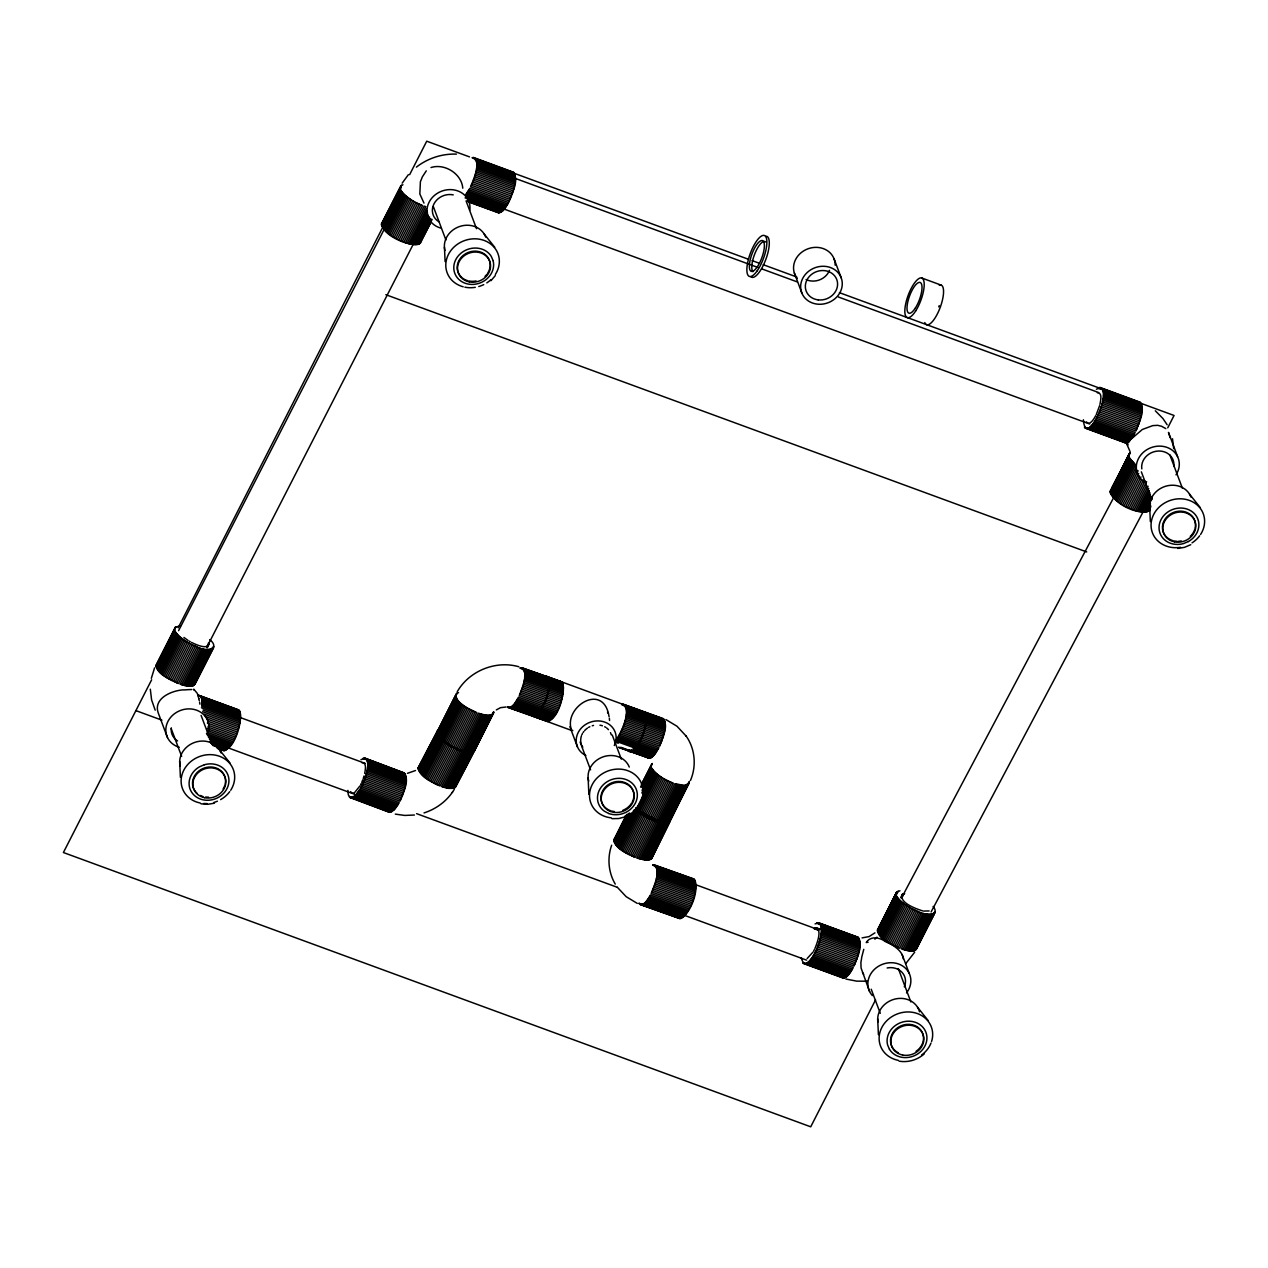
<?xml version="1.0" encoding="UTF-8"?>
<svg xmlns="http://www.w3.org/2000/svg" width="1268" height="1268" viewBox="0 0 1268 1268"><rect width="100%" height="100%" fill="white"/><g stroke="black" fill="none" stroke-linecap="round" stroke-linejoin="round"><path stroke-width="1.5" d="M209.727 639.595C221.567 649.168 204.005 652.497 197.126 646.918L178.423 683.531C171.37 680.028 151.922 672.5 157.977 663.005M431.12 221.963L420.421 242.885C411.926 249.653 375.914 232.488 383.427 221.631M620.052 733.728L658.948 747.676L654.24 754.983L615.345 741.035C620.432 734.283 633.905 707.75 621.653 704.675M620.797 732.222L659.693 746.17C662.181 738.737 670.487 722.697 661.214 718.354L622.319 704.406M347.939 790.392L348.304 794.814L350.222 797.651L389.339 812.297L394.348 809.618L399.23 802.66L360.667 788.157L354.992 795.908L350.222 797.651M462.772 188.187C461.663 173.716 444.577 163.144 430.993 167.535M240.413 720.43L201.675 706.213C201.961 702.821 203.054 695.308 197.903 695.435L239.398 710.635C243.916 719.289 232.995 755.76 221.44 748.691M801.328 957.815C807.13 982.003 833.441 917.81 815.07 923.881M815.308 951.824L854.03 966.042C857.295 957.435 863.476 945.69 857.802 937.131L818.526 922.724M511.479 171.735C520.799 176.997 512.145 193.101 509.34 201.01L470.602 186.792C473.36 179.359 482.617 160.957 472.061 157.723M1083.411 419.771C1085.662 452.597 1117.583 380.162 1096.392 389.213M1097.216 416.792L1135.954 431.009C1138.759 423.084 1147.413 406.98 1138.093 401.718M690.014 907.46L651.134 893.575C653.812 886.142 662.673 868.691 652.671 864.982L691.535 878.851C703.027 882.671 689.412 920.203 678.174 917.667M933.09 906.414C941.189 916.399 923.358 915.353 918.365 911.629L899.662 948.242C892.704 944.787 873.145 937.068 879.516 927.764M1149.41 509.213C1141.596 518.422 1106.996 501.066 1111.529 489.353M360.667 788.157C363.615 783.228 375.201 754.111 360.936 759.659M361.443 786.699L400.006 801.186C402.828 793.895 411.91 776.301 401.718 772.767L396.202 770.706M558.126 709.414L519.278 695.609C521.782 688.191 529.992 671.977 520.53 667.792L562.516 682.945C566.162 691.631 556.811 725.676 545.272 719.669M903.323 958.909C902.436 951.555 895.826 946.974 889.867 943.614A22.253 8.638 15.7 0 1 885.143 941.458C879.12 936.894 870.038 936.117 866.234 942.52A14.423 12.775 -20.6 0 0 868.089 942.251M670.915 818.779L651.324 858.943L646.474 860.116L636.726 858.008L655.065 821.157C659.17 822.393 670.281 826.419 670.265 819.16M670.693 820L689.237 781.437M437.175 733.094L457.066 693.184L437.175 733.094C440.376 742.24 470.761 760.182 475.167 747.724M458.414 749.309L476.8 712.6C469.033 708.701 456.575 704.358 455.719 694.499M655.065 821.157L653.48 820.57L635.141 857.422C627.422 853.523 614.98 849.275 614.061 839.479L625.726 816.18M459.079 749.594L440.012 785.986C431.786 782.055 420.786 777.649 418.171 768.091L437.999 730.099C435.114 741.035 471.585 760.768 474.882 747.613M208.602 642.575C209.299 650.912 195.462 644.398 191.5 642.4M459.999 749.895L478.385 713.187C482.68 714.312 492.317 718.211 493.712 711.728L475.326 748.437M364.693 773.417C365.2 770.326 367.086 762.322 361.951 762.702M863.777 949.336L861.764 957.007A21.778 5.5 -80.6 0 1 860.893 962.396L861.067 967.975L869.547 991.402M418.171 768.091L420.073 765.793M1099.911 404.492C1100.481 401.211 1102.859 392.398 1097.343 392.779M690.426 780.533C696.703 766.094 695.149 748.421 685.829 735.63M863.682 974.3L862.494 972.619M151.336 678.332L154.585 667.856M1099.578 405.76L1096.249 414.604M364.059 775.937L363.25 778.52M611.667 845.217C607.118 857.881 608.371 872.495 615.249 884.097M198.743 647.504L180.04 684.134C184.098 685.512 195.795 689.206 194.987 681.613M420.421 242.885L420.437 240.223M362.791 779.804L361.76 782.324M919.982 912.231L901.279 948.844C905.4 950.207 917.018 954.075 916.463 946.499M814.88 948.496C816.925 943.978 823.392 926.654 814.135 928.715L817.828 930.062M651.324 858.943L652.069 856.708M360.619 784.734L361.206 783.545M613.823 840.668L626.915 814.341M613.902 841.334L627.01 815.023M614.124 842.063L628.088 813.993M614.473 842.84L629.308 813.026M614.948 843.664L629.8 813.834M615.551 844.52L631.274 812.946M616.28 845.407L633.746 810.315M617.12 846.327L635.458 809.475L644.049 815.99L653.48 820.57M618.071 847.246L636.425 810.41M619.133 848.181L637.471 811.346M620.29 849.132L638.628 812.297M621.542 850.083L639.88 813.232M622.857 851.002L641.196 814.167M624.252 851.922L642.591 815.086M625.71 852.825L644.049 815.99M627.216 853.697L645.555 816.846M628.769 854.537L647.108 817.686M630.354 855.329L648.693 818.478M631.939 856.074L650.278 819.239M633.54 856.772L651.879 819.936M638.279 858.515L656.618 821.68M639.801 858.975L658.14 822.139M641.275 859.355L659.614 822.52M642.686 859.656L661.024 822.821M644.033 859.894L662.371 823.059M645.301 860.053L663.639 823.201M646.474 860.116L664.828 823.281M647.568 860.116L665.906 823.281M648.55 860.037L666.889 823.201M649.422 859.878L667.76 823.027M653.67 852.492L655.413 848.989M650.183 859.641L668.521 822.789M650.817 859.324L669.536 821.632M651.72 858.484L670.312 821.109M437.143 731.779L456.496 693.548M437.095 732.413L455.497 695.704M437.397 733.839L455.798 697.131M437.745 734.632L456.147 697.923M438.221 735.456L456.623 698.763M438.823 736.328L457.225 699.619M439.552 737.231L457.954 700.522M440.408 738.15L458.794 701.442M441.359 739.086L459.745 702.377M442.421 740.036L460.807 703.328M443.562 740.987L461.964 704.279M444.814 741.938L463.2 705.23M446.146 742.889L464.532 706.181M447.541 743.809L465.927 707.1M448.983 744.712L467.385 708.004M450.505 745.584L468.891 708.875M452.042 746.424L470.444 709.715M453.627 747.217L472.013 710.508M455.212 747.977L473.614 711.269M456.813 748.675L475.215 711.966M461.552 750.402L479.938 713.71M463.074 750.862L481.46 714.153M464.548 751.227L482.934 714.534M465.958 751.528L484.344 714.835M467.29 751.75L485.692 715.057M468.558 751.908L486.96 715.2M469.746 751.972L488.132 715.263M470.824 751.956L489.226 715.247M471.807 751.861L490.209 715.152M472.679 751.686L491.081 714.978M490.066 718.005L491.81 714.502M491.826 714.74L454.499 787.919L448.682 788.363L441.565 786.556L460.633 750.165M474.074 751.116L493.727 712.394M474.581 750.704L493.617 712.996M641.56 784.131L652.323 763.495L641.449 784.734M640.594 787.159L651.815 763.907M646.807 775.366L648.566 771.879M641.64 786.144L651.134 766.221M641.925 786.921L651.292 766.95M642.353 787.745L651.578 767.726M642.036 790.344L652.56 769.407L652.006 768.551M641.83 792.976L653.226 770.31L652.56 769.407M642.622 793.895L654.019 771.213L653.226 770.31M670.392 820.523C658.742 825.167 645.475 815.926 636.52 808.794L654.938 772.164L654.019 771.213M637.535 809.745L655.952 773.115L654.938 772.164M638.644 810.696L657.062 774.066L655.952 773.115M639.849 811.663L658.266 775.017L657.062 774.066M641.148 812.614L659.566 775.968L658.266 775.017M642.511 813.549L660.929 776.904L659.566 775.968M643.938 814.452L662.356 777.823L660.929 776.904M645.428 815.34L663.846 778.711L662.356 777.823M646.965 816.196L665.383 779.566L663.846 778.711M648.519 817.02L666.936 780.391L665.383 779.566M650.119 817.797L668.537 781.151L673.324 783.149L654.906 819.794M651.704 818.51L670.138 781.88M653.305 819.176L671.739 782.546M656.475 820.333L674.893 783.687L684.371 785.447L689.11 783.37M657.997 820.808L676.43 784.163M659.503 821.204L677.92 784.575M660.929 821.537L679.347 784.908M662.308 821.791L680.726 785.161M663.608 821.965L682.025 785.336M664.828 822.06L683.246 785.431M665.954 822.076L684.371 785.447M666.968 822.013L685.386 785.367M667.887 821.87L686.305 785.225M668.696 821.648L687.113 785.003M669.393 821.347L688.365 783.18M671.786 817.02L689.332 782.134M669.948 820.967L689.285 782.784M813.723 950.841L814.31 949.684M155.932 665.32L175.459 627.089L180.547 625.932M381.383 223.945L400.91 185.714L402.923 184.763M155.916 666.001L176.014 626.693M381.367 224.61L401.449 185.318M156.059 666.73L175.459 627.089M381.509 225.339L401.243 186.745M156.329 667.507L174.762 630.101M381.779 226.116L400.482 189.503L400.91 185.714M156.741 668.331L175.032 630.878M382.191 226.956L400.482 189.503M151.653 679.759L63.4 852.524L810.727 1126.808L875.554 999.881M178.202 627.755L383.507 225.815M409.627 174.683L426.73 141.192L469.493 156.883M157.28 669.203L175.983 632.589L175.444 631.718M382.73 227.828L401.433 191.199L400.894 190.327M157.945 670.106L176.648 633.493L175.983 632.589M383.396 228.731L402.099 192.118L401.433 191.199M158.738 671.057L177.441 634.428L176.648 633.493M384.188 229.667L402.891 193.053L402.099 192.118M159.641 672.008L178.344 635.395L177.441 634.428M385.092 230.633L403.795 194.004L402.891 193.053M160.671 672.991L179.374 636.377L178.344 635.395M386.106 231.616L404.825 194.987L403.795 194.004M161.797 673.974L180.5 637.36L179.374 636.377M387.247 232.599L405.95 195.969L404.825 194.987M163.017 674.972L181.72 638.343L180.5 637.36M388.468 233.581L407.171 196.968L405.95 195.969M164.317 675.955L183.036 639.326L181.72 638.343M389.767 234.564L408.47 197.951L407.171 196.968M165.712 676.922L184.415 640.308L183.036 639.326M391.162 235.547L409.865 198.917L408.47 197.951M167.17 677.889L185.873 641.259L184.415 640.308M392.62 236.498L411.323 199.884L409.865 198.917M168.692 678.808L187.395 642.194L185.873 641.259M394.142 237.433L412.845 200.82L411.323 199.884M170.261 679.711L188.964 643.098L187.395 642.194M395.711 238.336L414.414 201.707L412.845 200.82M171.862 680.583L190.565 643.954L188.964 643.098M397.312 239.192L416.015 202.579L414.414 201.707M173.494 681.391L192.197 644.778L197.126 646.918M398.944 240.017L417.647 203.387L422.577 205.527L403.874 242.156M175.142 682.168L193.845 645.539M400.577 240.777L419.296 204.164M176.775 682.881L195.494 646.268M402.225 241.506L420.928 204.877M405.491 242.743L424.194 206.129L425.779 206.652L407.076 243.266M181.625 684.657L200.328 648.027M183.178 685.1L201.881 648.487M408.629 243.725L426.444 208.84M184.668 685.481L203.371 648.851M410.119 244.09L427.031 210.963M186.095 685.766L204.798 649.153M411.545 244.391L427.57 213.008M207.064 646.664L208.855 643.177M187.442 685.988L206.161 649.375M412.892 244.613L428.045 214.958M207.27 647.758L209.061 644.271M188.726 686.131L207.429 649.501M414.176 244.74L428.425 216.844M189.899 686.178L208.602 649.549M415.349 244.787L429.598 216.891M190.977 686.146L209.68 649.517M416.427 244.756L429.789 218.603M191.944 686.036L210.662 649.406M417.394 244.645L430.755 218.492M192.799 685.829L211.518 649.216M418.25 244.455L430.724 220.046M193.544 685.56L213.008 647.488M418.995 244.185L431.453 219.76M194.147 685.211L213.959 646.442M419.597 243.821L432.071 219.412M194.971 684.276L213.674 647.647M877.377 930.03L896.539 892.292L899.963 890.77M877.361 930.696L896.967 891.832M878.819 928.065L897.522 891.452M877.472 931.425L896.539 892.292M890.199 906.842L891.975 903.355M896.428 894.637L898.22 891.135M877.725 932.202L896.175 894.796M878.122 933.026L896.428 895.573M878.645 933.882L897.348 897.269L896.825 896.397M879.295 934.785L897.998 898.172L897.348 897.269M880.071 935.721L898.774 899.107L897.998 898.172M900.803 897.475L902.578 893.988L904.67 893.655M880.975 936.687L899.678 900.058L898.774 899.107M901.405 897.3L903.196 893.813M902.103 897.189L903.894 893.702M881.973 937.654L900.676 901.041L899.678 900.058M1110.086 491.318L1130.232 452.724L1110.071 491.984M1111.862 487.99L1129.677 453.12M1110.182 492.697L1129.249 453.579M1122.021 469.857L1129.138 455.909M883.083 938.653L901.786 902.024L900.676 901.041M1110.435 493.474L1128.885 456.084M1110.831 494.298L1129.154 456.86M884.303 939.636L903.006 903.022L901.786 902.024M1111.354 495.17L1130.057 458.556L1129.534 457.685M1112.004 496.073L1130.707 459.46L1130.057 458.556M885.603 940.618L904.306 904.005L903.006 903.022M1112.781 497.008L1131.484 460.395L1130.707 459.46M886.982 941.601L905.685 904.972L904.306 904.005M1113.684 497.959L1132.387 461.346L1131.484 460.395M1114.683 498.942L1133.386 462.329L1132.387 461.346M888.424 942.552L907.143 905.938L905.685 904.972M1115.792 499.925L1134.511 463.311L1133.386 462.329M889.946 943.487L908.649 906.874L907.143 905.938M1117.013 500.923L1135.716 464.294M891.499 944.391L910.202 907.777L908.649 906.874M1118.313 501.906L1136.128 467.036M893.1 945.262L911.803 908.649L910.202 907.777M1119.692 502.889L1136.619 469.746M894.732 946.086L913.435 909.473L918.365 911.629M1121.134 503.84L1138.062 470.713M896.365 946.863L915.084 910.25M1122.655 504.775L1138.68 473.392M898.013 947.592L916.732 910.963M1124.209 505.678L1139.361 476.039M1125.81 506.55L1140.962 476.895M1167.749 427.823L1174.057 415.476L839.432 292.67M1127.442 507.374L1141.691 479.478M902.879 949.383L921.582 912.754M1129.091 508.151L1143.34 480.239M904.433 949.843L923.136 913.214M1130.723 508.864L1144.988 480.968M905.923 950.223L924.626 913.61M1132.372 509.53L1146.621 481.634M907.365 950.525L926.068 913.911M908.728 950.762L927.431 914.133M1133.988 510.132L1146.462 485.723M910.012 950.905L928.715 914.276M1135.589 510.655L1148.063 486.246M911.201 950.968L929.904 914.339M912.294 950.937L930.997 914.323M1137.142 511.115L1148.713 488.449M913.277 950.841L931.98 914.228M914.149 950.651L932.852 914.038M1138.632 511.511L1149.331 490.573M914.894 950.398L934.468 912.374M915.528 950.049L934.231 913.42M916.019 949.621L934.722 913.008M916.384 949.13L935.308 911.946M1140.075 511.812L1149.87 492.634M1141.438 512.034L1150.345 494.599M1142.722 512.177L1150.742 496.485M1143.91 512.24L1151.93 496.549M1145.004 512.224L1152.136 498.276M1145.987 512.129L1150.441 503.412M1146.858 511.939L1150.425 504.965M1147.603 511.67L1150.282 506.439M1148.237 511.337L1150.9 506.091M1148.729 510.909L1150.52 507.422M178.598 630.671L384.236 229.207M206.684 647.52L413.225 244.312M496.501 211.391C502.16 215.988 506.962 204.956 509.34 201.01M1130.105 451.614L1126.729 443.99L1128.694 442.294A22.253 5.627 -80.6 0 0 1130.343 439.901L1135.161 432.531L1096.44 418.313M418.281 767.489L437.603 730.558M418.171 768.757L439.14 729.401M424.621 757.123L429.155 748.469M430.977 744.998L435.51 736.328M418.313 769.47L437.381 733.078M418.583 770.247L437.65 733.855M418.995 771.055L438.062 734.663M419.534 771.927L438.601 735.519M420.184 772.814L439.251 736.423M420.96 773.734L440.028 737.342M421.848 774.685L440.915 738.293M422.83 775.636L441.898 739.244M423.924 776.618L442.992 740.211M425.113 777.585L444.18 741.194M426.397 778.552L445.464 742.16M427.728 779.503L446.796 743.111M429.155 780.454L448.222 744.047M430.613 781.357L449.68 744.966M432.134 782.245L451.202 745.853M433.672 783.085L452.739 746.693M435.257 783.893L454.324 747.502M436.842 784.654L455.909 748.247M438.427 785.352L457.494 748.944M443.087 787.079L462.154 750.672M444.577 787.507L463.644 751.116M446.019 787.872L465.087 751.48M447.382 788.157L466.45 751.765M448.682 788.363L467.749 751.972M449.902 788.506L468.97 752.098M451.028 788.553L470.095 752.146M452.058 788.506L471.125 752.114M452.993 788.395L472.061 752.003M453.801 788.205L472.869 751.797M454.499 787.919L457.827 781.294M459.65 777.823L470.539 757.028M472.362 753.557L474.169 750.101M455.069 787.571L474.248 750.783M455.529 787.143L475.104 749.689M548.251 721.429L507.2 707.005C512.779 709.288 516.139 700.855 518.549 697.131L557.397 710.936M901.374 898.22L1114.001 496.961M931.108 911.93L1142.801 512.415M841.556 977.248C847.103 979.99 850.796 971.288 853.253 967.579L814.516 953.362M674.085 915.765L638.913 903.212C643.542 907.936 648.344 898.457 650.373 895.05L689.253 908.918M504.426 208.903L465.689 194.686L469.826 188.33L508.547 202.547M1095.663 415.745C1094.189 418.503 1089.624 426.539 1086.359 421.864M360.017 785.859L354.422 792.785M813.121 951.951L807.114 958.56M457.225 691.742C469.112 670.883 495.772 660.105 518.818 666.746M437.333 731.208L438.094 730.257M402.178 183.147L408.375 174.667M914.703 952.173L905.78 963.601M614.061 839.479L615.408 838.211M424.035 812.915C435.447 809.285 445.765 801.947 452.565 792.024M426.286 170.847L422.307 176.934A25.249 8.702 -66 0 1 420.405 181.625L419.835 193.956L423.972 203.086M452.28 792.452L454.293 789.378M876.965 937.163L876.885 937.258A14.423 12.775 -20.6 0 1 876.251 937.924M490.97 280.703L495.265 275.616M619.069 747.486L648.709 758.106L651.229 757.63L654.24 754.983M1123.511 441.946L1125.699 442.801L1127.823 441.946L1142.357 429.472L1152.755 425.62L1157.747 425.319A25.249 7.814 30.9 0 0 1161.345 426.159L1165.799 428.6M874.936 932.852L869.008 936.624L862.066 937.876M496.327 709.921L500.448 707.687L505.837 707.037M416.395 167.122C427.681 158.294 442.104 153.571 456.432 154.125M924.277 1053.866C917.461 1059.953 908.031 1062.743 899.012 1061.142M415.508 770.532L407.488 773.306M902.578 893.988C898.299 902.531 915.591 908.585 922.407 910.836M1190.731 544.717L1184.455 547.348L1177.655 548.473M353.851 793.086L351.918 793.213L350.634 791.66M929.143 910.963L923.484 911.074M855.298 937.21L857.802 937.131M191.848 689.523L187.284 689.697A21.778 8.464 15.7 0 1 182.893 689.887C171.132 690.743 152.794 698.731 158.373 713.298L167.487 737.564M625.425 816.782L618.784 818.526L612.016 818.668M457.764 692.899L458.572 692.693M559.378 681.598L562.516 682.945M214.451 803.199L207.714 804.308L201.01 803.817M236.641 709.652L239.398 710.635M395.315 814.119L404.746 815.435L414.414 815.023M867.328 981.242L856.677 981.131L845.867 979.023M659.883 820.57L656.602 819.857M389.339 812.297L387.453 810.823M655.429 819.508L641.481 812.233M522.337 667.856L561.185 681.661M521.18 667.681L561.676 681.946M523.288 668.585L562.136 682.39M519.848 668.062L529.105 671.343M538.345 674.639L558.697 681.867M524.001 669.837L562.849 683.642M524.27 670.661L563.119 684.466M524.476 671.612L563.325 685.417M524.619 672.658L563.467 686.464M524.698 673.815L563.547 687.621M524.698 675.083L563.547 688.889M524.635 676.43L563.483 690.22M524.508 677.841L563.357 691.646M524.318 679.347L563.166 693.136M524.064 680.884L562.913 694.69M523.747 682.485L562.596 696.29M523.367 684.118L562.215 697.923M522.923 685.782L561.772 699.587M522.432 687.462L561.28 701.267M521.893 689.126L560.741 702.932M521.291 690.806L560.139 704.596M520.657 692.439L559.505 706.244M519.991 694.056L558.839 707.861M517.788 698.573L556.636 712.378M516.995 699.936L555.844 713.741M516.203 701.22L555.051 715.025M515.41 702.393L554.259 716.198M514.602 703.486L553.45 717.292M513.809 704.453L552.658 718.259M513.017 705.309L551.865 719.115M512.256 706.038L551.104 719.844M511.495 706.641L550.344 720.446M510.766 707.1L549.615 720.906M515.664 709.161L539.724 717.704M510.069 707.433L548.917 721.238M508.626 707.164L545.636 720.303M507.675 707.37L547.633 721.492M653.939 864.76L693.897 878.978M653.321 864.792L694.357 879.342M655.889 865.981L694.769 879.865M656.238 866.63L695.118 880.499M672.341 872.574L681.598 875.871M656.539 867.391L695.403 881.276M656.761 868.295L695.641 882.163M656.919 869.293L695.799 883.178M657.014 870.419L695.894 884.287M657.046 871.623L695.91 885.508M656.998 872.939L695.878 886.808M656.903 874.334L695.767 888.202M656.729 875.792L695.593 889.676M656.491 877.329L695.371 891.198M656.19 878.898L695.07 892.783M655.825 880.531L694.706 894.4M655.413 882.179L694.278 896.048M654.938 883.844L693.802 897.712M654.415 885.524L693.279 899.392M653.828 887.188L692.708 901.057M653.21 888.836L692.09 902.721M652.56 890.469L691.425 904.338M651.863 892.054L690.727 905.923M649.612 896.444L688.476 910.329M648.82 897.76L687.7 911.644M648.027 898.996L686.907 912.865M647.235 900.121L686.099 913.99M646.426 901.136L685.306 915.005M645.634 902.039L684.514 915.908M644.857 902.816L683.737 916.685M644.096 903.466L682.976 917.35M643.367 903.989L682.247 917.874M642.67 904.385L681.534 918.254M639.294 903.799L680.868 918.507M639.738 904.242L680.234 918.618M640.229 904.544L679.648 918.587M623.539 704.311L663.465 718.702M622.953 704.295L663.909 719.146M625.378 705.769L664.289 719.717M632.764 708.654L645.729 713.298M651.292 715.295L660.549 718.607M625.695 706.466L664.606 720.414M625.948 707.29L664.86 721.238M626.154 708.241L665.05 722.174M626.265 709.288L665.177 723.236M626.329 710.445L665.24 724.393M626.329 711.713L665.224 725.645M626.249 713.06L665.145 726.992M626.107 714.47L665.018 728.418M625.901 715.976L664.812 729.908M625.631 717.514L664.543 731.462M625.298 719.115L664.21 733.062M624.918 720.747L663.814 734.695M624.474 722.411L663.37 736.359M623.967 724.076L662.863 738.024M623.412 725.756L662.308 739.704M622.81 727.42L661.722 741.352M622.176 729.052L661.072 743M621.494 730.669L660.406 744.601M619.291 735.171L658.187 749.119M618.515 736.534L657.41 750.482M617.722 737.817L656.618 751.75M616.93 738.99L655.825 752.938M616.137 740.068L655.033 754.016M614.552 741.891L618.261 743.222M633.081 748.532L653.464 755.839M634.159 749.927L652.687 756.568M631.575 749.864L651.942 757.154M630.846 750.323L651.229 757.63M628.452 749.737L645.127 755.712M620.908 747.327L650.532 757.947M620.242 747.518L649.882 758.137M618.562 747.248L649.279 758.201M921.709 277.977L941.078 285.094M473.392 157.438L513.762 172.305M1100.006 387.422L1140.376 402.289M472.742 157.517L514.206 172.797M1099.356 387.501L1140.82 402.78M475.833 159.213L748.342 259.227M752.067 260.59L759.5 263.316M763.209 264.695L796.669 276.963M1097.945 388.071L1103.477 390.1M476.15 159.99L514.887 174.207M1102.764 389.973L1141.501 404.191M476.388 160.877L515.125 175.095M1103.001 390.861L1141.739 405.078M476.562 161.892L515.299 176.109M1103.176 391.875L1141.913 406.093M476.673 163.017L515.41 177.235M1103.287 393.001L1142.024 407.218M476.705 164.254L758.438 267.659M762.163 269.022L797.477 281.987M838.37 296.997L1098.579 392.509M1103.319 394.237L1142.056 408.454M476.673 165.585L515.41 179.802M1103.287 395.568L1142.024 409.786M476.578 166.996L515.299 181.213M1103.192 396.979L1141.913 411.197M476.403 168.486L515.141 182.703M1103.017 398.485L1141.755 412.702M476.166 170.055L514.887 184.272M1102.78 400.038L1141.501 414.256M475.849 171.671L514.586 185.889M1102.463 401.655L1141.2 415.872M475.484 173.336L514.222 187.553M1102.098 403.319L1140.835 417.537M475.056 175.032L513.778 189.233M1101.67 405.015L1140.392 419.233M474.565 176.743L513.286 190.961M1101.179 406.727L1139.9 420.944M474.01 178.471L512.747 192.673M1100.624 408.454L1139.361 422.672M473.424 180.183L512.145 194.4M1100.038 410.166L1138.759 424.384M472.774 181.895L511.511 196.112M1099.388 411.878L1138.125 426.096M472.092 183.575L510.814 197.792M1098.706 413.558L1137.428 427.776M471.363 185.207L510.101 199.425M1097.977 415.191L1136.714 429.408M469.017 189.788L507.755 204.005M1095.631 419.771L1134.369 433.989M468.193 191.151L506.931 205.368M1094.807 421.15L1133.544 435.352M467.353 192.435L506.091 206.652M1093.967 422.418L1132.704 436.636M466.529 193.624L505.25 207.841M1093.143 423.607L1131.864 437.825M1092.303 424.669L1131.04 438.886M502.413 208.459L1089.751 424.035M466.703 196.318L503.586 209.854M1091.479 425.636L1130.2 439.853M465.895 197.158L502.778 210.694M1090.654 426.46L1129.392 440.678M465.087 197.856L501.985 211.391M1089.862 427.157L1128.599 441.375M468.003 199.773L501.209 211.962M1089.085 427.728L1127.823 441.946M467.258 200.201L500.464 212.39M1088.34 428.156L1127.078 442.374M468.399 201.168L499.75 212.675M1084.378 427.157L1126.364 442.659M467.734 201.311L499.085 212.818M1084.79 427.728L1125.699 442.801M468.383 201.85L498.467 212.818M1085.25 428.156L1125.081 442.801M385.852 294.699L1086.708 551.929M546.968 676.478L643.795 712.014A21.096 6.815 -69.8 0 0 642.622 711.934M532.306 716.024L571.63 730.463M199.171 695.403L238.447 709.811M198.569 695.339L238.955 710.159M817.908 922.66L858.309 937.48M817.258 922.755L858.753 937.955M201.041 697.035L239.779 711.253M816.576 922.993L859.133 938.574M201.358 697.796L240.096 712.014M820.713 925.117L859.45 939.334M201.612 698.668L240.349 712.885M820.967 925.989L859.704 940.206M201.802 699.667L240.54 713.884M821.157 926.987L859.878 941.205M201.913 700.776L240.651 714.994M821.268 928.097L860.005 942.314M201.961 701.996L240.698 716.214M821.315 929.317L860.037 943.535M816.275 927.796L820.412 929.19M815.784 927.875L819.461 929.222M815.261 928.049L818.954 929.396M201.929 703.312L240.666 717.529M814.706 928.335L818.399 929.682M821.284 930.633L860.021 944.85M239.462 717.244L365.311 763.431M695.149 884.493L819.128 929.999M201.834 704.723L240.571 718.94M821.188 932.043L859.926 946.261M821.03 933.533L859.767 947.751M201.438 707.766L240.175 721.983M820.792 935.087L859.53 949.304M202.991 710.048L239.874 723.584M820.491 936.687L859.229 950.905M202.626 711.697L239.509 725.248M820.127 938.352L858.864 952.569M204.053 714.074L239.097 726.929M819.714 940.032L858.436 954.249M205.4 716.468L238.606 728.64M819.223 941.744L857.96 955.961M206.716 718.861L238.067 730.368M818.684 943.471L857.422 957.689M207.968 721.254L237.481 732.096M818.098 945.199L856.835 959.416M207.334 722.966L236.831 733.807M817.464 946.911L856.185 961.128M208.491 725.328L236.149 735.488M816.782 948.591L855.504 962.808M207.762 726.976L235.436 737.136M816.053 950.239L854.79 964.457M207.017 728.577L234.675 738.721M208.079 730.78L233.898 740.258M207.27 732.254L233.09 741.732M813.723 954.836L852.445 969.053M206.462 733.633L232.282 743.111M812.899 956.215L851.636 970.432M207.461 735.599L231.442 744.411M812.059 957.514L850.796 971.732M135.882 710.619L161.908 720.161M416.586 813.644L617.373 887.331M208.475 737.469L230.602 745.6M811.235 958.703L849.956 972.921M209.489 739.244L229.777 746.678M810.395 959.781L849.132 973.998M210.504 740.877L228.937 747.66M809.555 960.764L848.292 974.981M226.924 747.407L354.612 794.275M684.451 915.337L806.606 960.161M209.68 741.732L228.129 748.5M808.746 961.604L847.484 975.821M210.726 743.127L227.321 749.214M807.938 962.317L846.675 976.534M211.788 744.379L226.544 749.8M807.177 962.903L845.899 977.121M212.897 745.505L225.799 750.244M806.416 963.347L845.154 977.565M217.716 747.851L225.086 750.545M804.261 963.157L844.44 977.866M217.034 748.009L224.42 750.719M802.834 963.03L843.775 978.04M217.668 748.58L223.786 750.735M803.294 963.442L843.141 978.056M365.041 758.153L404.127 772.878M364.455 758.058L404.603 773.242M363.821 758.106L405.015 773.749M363.155 758.28L372.332 761.735M376.01 763.114L392.541 769.327M366.817 759.897L405.38 774.399M375.296 763.431L380.812 765.507M395.505 771.023L401.005 773.1M367.102 760.673L405.665 775.16M367.324 761.545L405.887 776.048M367.482 762.559L406.045 777.046M367.577 763.653L406.14 778.156M367.609 764.873L406.172 779.36M367.562 766.173L406.125 780.66M367.451 767.552L406.014 782.039M367.26 769.01L405.823 783.497M367.007 770.532L405.57 785.019M366.69 772.101L405.253 786.588M366.325 773.702L404.888 788.205M365.881 775.35L404.444 789.837M365.39 777.015L403.953 791.501M364.835 778.679L403.398 793.166M364.249 780.343L402.812 794.83M363.599 781.976L402.162 796.462M362.917 783.592L401.481 798.079M362.204 785.177L400.767 799.664M359.874 789.552L398.437 804.039M359.066 790.867L397.629 805.354M358.242 792.088L396.805 806.575M357.418 793.213L395.981 807.7M356.593 794.228L395.156 808.715M355.785 795.131L394.348 809.618M354.992 795.908L393.54 810.395M354.2 796.558L392.763 811.044M353.455 797.081L392.018 811.568M352.726 797.477L391.289 811.964M350.729 797.017L385.615 810.125M352.029 797.731L390.592 812.217M349.271 796.906L389.942 812.328M648.709 758.106L646.981 756.378M665.89 719.558L677.017 726.263L686.305 736.28M637.297 903.402L626.17 896.682L617.357 887.299M666.936 780.391L668.537 781.151M416.015 202.579L417.647 203.387M190.565 643.954L192.197 644.778M911.803 908.649L913.435 909.473M189.122 641.085L190.295 641.751M187.981 640.388L183.939 637.455M1126.729 443.689L1126.824 443.752A14.423 12.775 -20.6 0 1 1128.155 444.846M198.743 698.525L199.298 700.681M572.803 730.59L571.995 730.003M1155.322 410.784L1162.946 418.551L1167.146 424.78M640.594 811.488L637.804 808.651M635.601 807.859L636.52 808.794M1189.479 494.076L1199.988 507.263M484.217 234.073L494.742 247.26M917.541 1007.236L928.049 1020.423M219.538 749.911L230.047 763.098M571.297 729.322C563.753 706.561 603.806 681.566 609.084 716.785M155.187 710.159L151.605 699.936L150.306 689.174M1177.623 456.702L1168.494 432.42L1170.158 437.714M1169.857 454.911L1182.394 488.243M1141.359 471.839L1151.804 499.624M834.138 259.021L841.239 277.93A21.096 18.687 -20.6 0 1 817.21 304.13A21.096 18.687 -20.6 0 1 805.957 273.761A21.096 18.687 -20.6 0 1 841.239 277.93M794.339 272.969L801.978 293.352M902.103 954.455L909.188 973.301M898.33 968.609L910.868 1001.942M871.227 989.23L880.277 1013.322M466.069 200.899L476.514 228.684M433.402 206.716L445.924 240.048M612.254 735.012L621.304 759.088M580.126 742.065L590.571 769.85M569.887 726.738L577.463 746.9M201.105 715.406L211.55 743.191M171.212 728.625L181.657 756.41M607.515 711.998L607.8 713.044M1172.52 438.744L1173.692 448.682M199.583 702.203L199.9 704.184M609.353 718.322L609.559 720.509M1149.632 505.552L1150.345 521.56M877.678 1018.711L878.407 1034.72M588.13 777.839L588.859 794.323M445.1 261.573L444.371 245.564A21.493 19.036 -20.6 0 1 462.503 225.72A21.493 19.036 -20.6 0 1 485.692 237.068M179.691 761.386L180.405 777.395M198.838 698.589L197.348 693.469L193.814 689.174A14.423 12.775 -20.6 0 0 193.845 690.03M610.431 732.603A15.691 13.916 -20.6 0 1 611.239 734.79M582.789 747.201A15.691 13.916 -20.6 0 1 581.679 745.156M581.267 744.062A15.691 13.916 -20.6 0 1 581.426 735.9M581.869 734.758A15.691 13.916 -20.6 0 1 582.424 733.649M583.074 732.571A15.691 13.916 -20.6 0 1 583.803 731.557M584.627 730.574A15.691 13.916 -20.6 0 1 587.559 728.054M588.669 727.356A15.691 13.916 -20.6 0 1 589.826 726.738M592.267 725.787A15.691 13.916 -20.6 0 1 593.535 725.439M599.97 725.201A15.691 13.916 -20.6 0 1 602.427 725.787M604.693 726.754A15.691 13.916 -20.6 0 1 605.755 727.372M606.738 728.07A15.691 13.916 -20.6 0 1 608.466 729.686M585.879 755.474A20.256 17.942 -20.6 0 1 578.699 731.588A20.256 17.942 -20.6 0 1 605.248 722.284A20.256 17.942 -20.6 0 1 614.267 745.521M545.779 676.399A21.096 6.815 -69.8 0 1 545.779 699.682A21.096 6.815 -69.8 0 1 531.007 714.676M644.778 712.648A21.096 6.815 -69.8 0 1 645.174 713.171M645.808 714.597A21.096 6.815 -69.8 0 1 640.15 740.766A21.096 6.815 -69.8 0 1 627.834 750.212M939.239 285.173A21.096 6.815 -69.8 0 1 940.491 306.634A21.096 6.815 -69.8 0 1 925.481 323.863M925.101 323.277A21.096 6.815 -69.8 0 1 924.8 322.563M939.223 305.604A16.341 5.278 -69.8 0 1 938.764 306.888M797.303 278.469A21.096 18.687 -20.6 0 1 808.287 248.686A21.096 18.687 -20.6 0 1 835.168 265.186M829.494 270.338A16.341 14.487 -20.6 0 1 806.052 279.546M752.938 271.701A16.341 5.278 -69.8 0 1 755.3 252.586A16.341 5.278 -69.8 0 1 765.634 241.982M766.094 236.228A21.794 7.037 -69.8 0 1 765.666 259.861A21.794 7.037 -69.8 0 1 750.814 276.646M588.732 781.12A21.493 19.036 -20.6 0 1 603.172 756.837A21.493 19.036 -20.6 0 1 629.293 767.061M611.287 817.86A27.151 24.06 -20.6 0 1 591.696 785.684A27.151 24.06 -20.6 0 1 631.955 772.624A27.151 24.06 -20.6 0 1 634.111 810.458M629.879 813.565A27.151 24.06 -20.6 0 1 625.108 815.926M610.225 810.585A16.738 14.836 -20.6 0 1 602.538 791.073A16.738 14.836 -20.6 0 1 624.601 782.467A16.738 14.836 -20.6 0 1 632.288 801.994M631.607 803.183A16.738 14.836 -20.6 0 1 622.842 810.331M614.33 811.52A16.738 14.836 -20.6 0 1 611.541 811.013M438.744 221.662A16.341 14.487 -20.6 0 1 434.131 203.593A16.341 14.487 -20.6 0 1 453.231 194.876M440.376 227.971A21.794 19.321 -20.6 0 1 427.934 204.972A21.794 19.321 -20.6 0 1 452.993 189.772A21.794 19.321 -20.6 0 1 469.826 210.123M444.925 250.525A21.493 19.036 -20.6 0 1 444.402 247.244M463.232 286.79A27.151 24.06 -20.6 0 1 448.127 255.058A27.151 24.06 -20.6 0 1 485.105 240.809A27.151 24.06 -20.6 0 1 495.36 274.411M490.954 279.657A27.151 24.06 -20.6 0 1 486.785 282.891M483.726 284.618A27.151 24.06 -20.6 0 1 478.749 286.536M475.294 287.329A27.151 24.06 -20.6 0 1 464.88 287.186M461.679 277.423A16.738 14.836 -20.6 0 1 461.362 257.135A16.738 14.836 -20.6 0 1 483.568 253.457A16.738 14.836 -20.6 0 1 487.752 273.111M486.944 274.253A16.738 14.836 -20.6 0 1 485.026 276.361M476.086 280.941A16.738 14.836 -20.6 0 1 468.954 280.989M467.607 280.656A16.738 14.836 -20.6 0 1 462.709 278.263M177.568 740.94A16.341 14.487 -20.6 0 1 171.307 727.864M179.216 747.248A21.794 19.321 -20.6 0 1 167.392 722.586A21.794 19.321 -20.6 0 1 195.415 709.795A21.794 19.321 -20.6 0 1 207.239 734.441M180.246 766.363A21.493 19.036 -20.6 0 1 195.098 742.271A21.493 19.036 -20.6 0 1 221.012 752.891M200.201 803.009A27.151 24.06 -20.6 0 1 183.004 771.895A27.151 24.06 -20.6 0 1 219.919 756.425A27.151 24.06 -20.6 0 1 230.697 790.249M229.73 791.644A27.151 24.06 -20.6 0 1 220.6 799.632M217.414 801.202A27.151 24.06 -20.6 0 1 214.07 802.375M207.112 803.532A27.151 24.06 -20.6 0 1 203.625 803.484M197 793.261A16.738 14.836 -20.6 0 1 204.513 767.933A16.738 14.836 -20.6 0 1 225.197 783.941M224.832 785.241A16.738 14.836 -20.6 0 1 223.073 788.95M208.523 797.128A16.738 14.836 -20.6 0 1 205.67 797.033M202.912 796.478A16.738 14.836 -20.6 0 1 200.344 795.496M875.586 938.558A14.423 12.775 -20.6 0 1 874.872 939.144M887.156 967.975A16.341 14.487 -20.6 0 1 904.306 986.805M872.384 995.618A21.794 19.321 -20.6 0 1 874.73 969.069A21.794 19.321 -20.6 0 1 903.799 966.787A21.794 19.321 -20.6 0 1 906.509 992.923M877.9 1022.056A21.493 19.036 -20.6 0 1 894.891 999.073A21.493 19.036 -20.6 0 1 919.506 1011.801M898.204 1060.333A27.151 24.06 -20.6 0 1 880.246 1031.264A27.151 24.06 -20.6 0 1 913.594 1012.498A27.151 24.06 -20.6 0 1 931.552 1041.551M930.997 1043.104A27.151 24.06 -20.6 0 1 921.567 1055.055M898.33 1052.82A16.738 14.836 -20.6 0 1 894.368 1030.646A16.738 14.836 -20.6 0 1 919.348 1028.506A16.738 14.836 -20.6 0 1 916.082 1051.299M1141.818 468.922A16.341 14.487 -20.6 0 1 1157.7 451.075A16.341 14.487 -20.6 0 1 1173.803 466.418M1144.814 482.3A21.794 19.321 -20.6 0 1 1140.281 455.672A21.794 19.321 -20.6 0 1 1169.762 448.618A21.794 19.321 -20.6 0 1 1176.007 474.85M1150.187 510.529A21.493 19.036 -20.6 0 1 1165.038 486.436A21.493 19.036 -20.6 0 1 1190.953 497.056M1180.571 547.301A27.151 24.06 -20.6 0 1 1151.233 522.353A27.151 24.06 -20.6 0 1 1186.626 499.576A27.151 24.06 -20.6 0 1 1200.622 534.399M1199.655 535.793A27.151 24.06 -20.6 0 1 1192.047 542.878M1172.852 540.659A16.738 14.836 -20.6 0 1 1163.279 522.638A16.738 14.836 -20.6 0 1 1183.234 511.4A16.738 14.836 -20.6 0 1 1195.138 528.106M1194.773 529.406A16.738 14.836 -20.6 0 1 1190.287 536.348M1181.348 540.945A16.738 14.836 -20.6 0 1 1178.463 541.293M1177.037 541.309A16.738 14.836 -20.6 0 1 1174.216 540.976M204.37 764.747L199.567 766.775A20.209 17.91 -20.6 0 0 197.111 797.493A20.209 17.91 -20.6 0 0 228.541 784.321A20.209 17.91 -20.6 0 0 204.417 764.747L204.417 764.747M1188.417 541.531L1183.551 543.56A20.209 17.91 -20.6 0 1 1159.443 523.969A20.209 17.91 -20.6 0 1 1190.858 510.814A20.209 17.91 -20.6 0 1 1188.417 541.531M608.735 813.501L604.392 811.219A20.209 17.91 -20.6 0 1 609.226 780.565A20.209 17.91 -20.6 0 1 637.344 795.321A20.209 17.91 -20.6 0 1 608.735 813.501M889.454 1049.286L887.616 1044.99A20.209 17.91 -20.6 0 1 911.042 1021.326A20.209 17.91 -20.6 0 1 922.993 1049.08A20.209 17.91 -20.6 0 1 889.454 1049.286M493.094 260.606L491.255 256.358A20.209 17.91 -20.6 0 0 457.716 256.564A20.209 17.91 -20.6 0 0 469.667 284.301A20.209 17.91 -20.6 0 0 493.094 260.653L493.094 260.606M915.433 307.934A16.341 5.278 -69.8 0 0 920.489 282.637A16.341 5.278 -69.8 0 0 907.587 302.846A16.341 5.278 -69.8 0 0 915.433 307.934M915.718 310.882A21.096 6.815 -69.8 0 0 922.216 278.231A21.096 6.815 -69.8 0 0 905.59 304.32A21.096 6.815 -69.8 0 0 915.718 310.882M818.161 299.882A16.341 14.487 -20.6 0 0 836.785 279.578A16.341 14.487 -20.6 0 0 809.444 276.345A16.341 14.487 -20.6 0 0 818.161 299.882M757.234 270.766A21.794 7.037 -69.8 0 0 765.333 236.133A21.794 7.037 -69.8 0 0 748.025 260.954A21.794 7.037 -69.8 0 0 757.234 270.766M757.154 267.057A16.341 5.278 -69.8 0 0 763.225 241.094A16.341 5.278 -69.8 0 0 750.228 259.702A16.341 5.278 -69.8 0 0 757.154 267.057M610.558 811.472A16.738 14.836 -20.6 0 0 634.222 795.115A16.738 14.836 -20.6 0 0 608.45 785.653A16.738 14.836 -20.6 0 0 610.558 811.472M469.287 281.876A16.738 14.836 -20.6 0 0 490.114 262.492A16.738 14.836 -20.6 0 0 462.709 257.008A16.738 14.836 -20.6 0 0 469.287 281.876M204.608 797.699A16.738 14.836 -20.6 0 0 225.419 778.33A16.738 14.836 -20.6 0 0 198.014 772.83A16.738 14.836 -20.6 0 0 204.608 797.699M902.594 1055.024A16.738 14.836 -20.6 0 0 923.421 1035.655A16.738 14.836 -20.6 0 0 896.016 1030.171A16.738 14.836 -20.6 0 0 902.594 1055.024M1174.548 541.864A16.738 14.836 -20.6 0 0 1195.359 522.495A16.738 14.836 -20.6 0 0 1167.955 516.995A16.738 14.836 -20.6 0 0 1174.548 541.864"/></g></svg>
